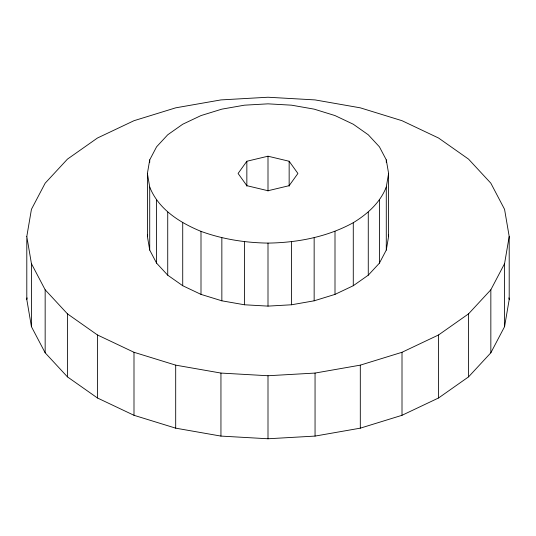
<?xml version="1.0" encoding="UTF-8"?>
<svg xmlns="http://www.w3.org/2000/svg" width="536" height="536" viewBox="0 0 536 536"><rect width="100%" height="100%" fill="white"/><g stroke="black" fill="none" stroke-linecap="round" stroke-linejoin="round"><path stroke-width="0.8" d="M26.8 236.49L31.436 209.321L45.158 183.198L67.449 159.125L97.445 138.02L133.993 120.701L175.694 107.837L220.946 99.91L268 97.237L315.054 99.91L360.306 107.837L402.007 120.701L438.555 138.02L468.551 159.125L490.842 183.198L504.564 209.321L509.2 236.49L509.2 299.51L504.564 326.679L490.842 352.802L468.551 376.875L438.555 397.98L402.007 415.3L360.306 428.163L315.054 436.09L268 438.763L220.946 436.09L175.694 428.163L133.993 415.3L97.445 397.98L67.449 376.875L45.158 352.802L31.436 326.679L26.8 299.51L26.8 236.49L31.436 263.658L31.436 326.679M26.8 299.51L27.081 297.862M147.4 173.47L149.718 159.882L156.579 146.824L167.728 134.784L182.722 124.231L201 115.575L221.85 109.143L244.47 105.177L268 103.843L291.53 105.177L314.15 109.143L335 115.575L353.278 124.231L368.272 134.784L379.421 146.824L386.282 159.882L388.6 173.47L388.6 236.49L386.282 250.071L379.421 263.136L368.272 275.176L353.278 285.721L335 294.385L314.15 300.817L291.53 304.776L268 306.116L244.47 304.776L221.85 300.817L201 294.385L182.722 285.721L167.728 275.176L156.579 263.136L149.718 250.071L147.4 236.49L147.4 173.47L149.718 187.051L149.718 250.071M147.4 236.49L147.675 234.889M386.282 250.071L386.282 187.051L388.6 173.47M504.564 326.679L504.564 263.658L509.2 236.49M149.718 187.051C158.468 209.241 179.808 222.701 201 231.364C222.467 239.21 245.193 242.761 268 243.096C297.467 242.674 327.255 236.999 353.278 222.701C367.334 214.125 380.165 202.715 386.282 187.051M31.436 263.658L45.158 289.782L67.449 313.855L97.445 334.96L133.993 352.279L175.694 365.143L220.946 373.069L268 375.743L315.054 373.069L360.306 365.143L402.007 352.279L438.555 334.96L468.551 313.855L490.842 289.782L504.564 263.658M246.848 161.256L238.091 173.47L246.848 185.677L268 190.736L289.152 185.677L297.909 173.47L289.152 161.256L268 156.204L246.848 161.256L246.848 186.133M508.919 297.862L509.2 299.51M388.325 234.889L388.6 236.49M490.842 289.782L490.842 352.802M468.551 313.855L468.551 376.875M438.555 334.96L438.555 397.98M402.007 352.279L402.007 415.3M386.282 159.882L386.282 162.375M379.421 200.116L379.421 263.136M368.272 212.149L368.272 275.176M360.306 365.143L360.306 428.163M353.278 222.701L353.278 285.721M335 231.364L335 294.385M315.054 373.069L315.054 436.09M314.15 237.796L314.15 300.817M291.53 241.756L291.53 304.776M289.152 161.256L289.152 186.133M268 156.204L268 191.03M268 243.096L268 306.116M268 375.743L268 438.763M244.47 241.756L244.47 304.776M221.85 237.796L221.85 300.817M220.946 373.069L220.946 436.09M201 231.364L201 294.385M182.722 222.701L182.722 285.721M175.694 365.143L175.694 428.163M167.728 212.149L167.728 275.176M156.579 200.116L156.579 263.136M149.718 159.882L149.718 162.375M133.993 352.279L133.993 415.3M97.445 334.96L97.445 397.98M67.449 313.855L67.449 376.875M45.158 289.782L45.158 352.802"/></g></svg>
